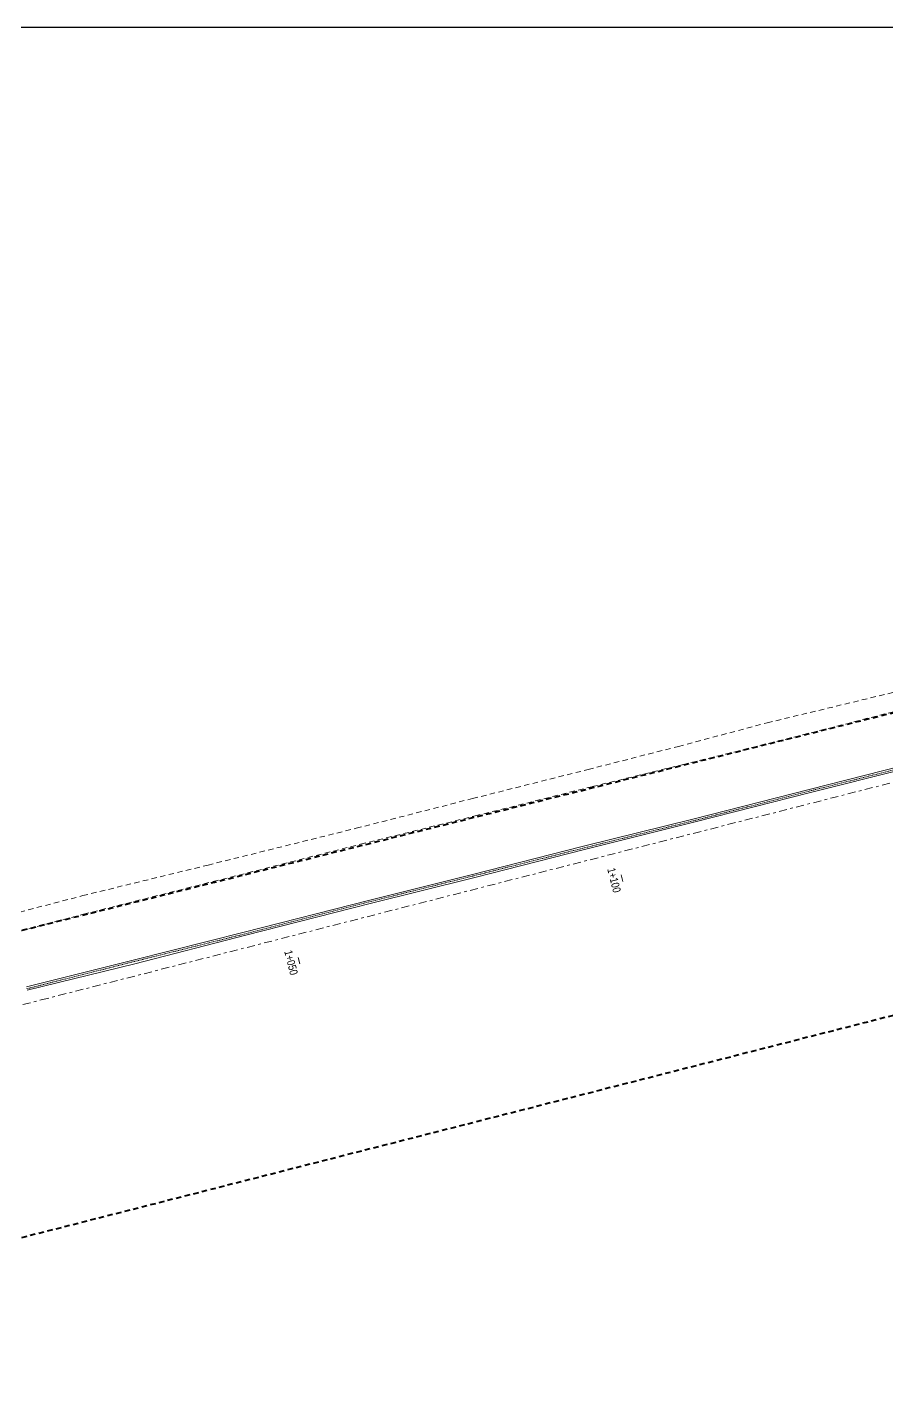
# Model space of a CAD drawing. Header units: metres. Extents: x -703672 to 3951284, y -4124475 to 4104628.
# Drawn here: x 327907.5 to 328036.4, y 4104423 to 4104627.9 of the extents above; entities that cross this region are included whole.
import ezdxf

# ---------------------------------------------------------------- set-up
doc = ezdxf.new("R2010")
doc.units = ezdxf.units.M
doc.header["$MEASUREMENT"] = 0
for name, pattern in [('DGN Style 2', [1.328383, 0.79703, -0.531353]), ('DGN Style 4', [0.014126, 0.007063, -0.003532, 0, -0.003532]), ('DGN Style 7', [2.656765, 1.195544, -0.531353, 0.398515, -0.531353])]:
    doc.linetypes.add(name, pattern=pattern)
for name, color, linetype, lineweight in [('C-ALGN-STAT1', 8, 'Continuous', 0), ('C-ANNO-TEXT', 7, 'Continuous', 25), ('C-PROP-BASE', 2, 'CONLMT', 0), ('C-PROP-CONS(Alpha)', 7, 'DGN Style 2', 40), ('V-ROAD-ASPH', 9, 'Continuous', 0), ('V-SITE-STRC', 253, 'Continuous', 0), ('V-TOPO-BKLN', 7, 'DGN Style 4', 0)]:
    doc.layers.add(name, color=color, linetype=linetype, lineweight=lineweight)
doc.styles.add('Style-ENGINEERING', font='ENGINEERING.shx')
doc.linetypes.add('CONLMT', pattern='A,0.10417,-0.009026,[2,dgnlstyle-tsaec.shx,S=4.1336e-05,R=0,X=0,Y=0],-0.009026', length=0.122222)

msp = doc.modelspace()

# ---------------------------------------------------------------- linework, layer by layer
at = {"layer": 'C-ALGN-STAT1', "transparency": 33554661, "flags": 128}
for points in [[(327996.56364, 4104500.76793), (327996.8107, 4104499.79893)], [(327948.11363, 4104488.41492), (327948.36069, 4104487.44592)]]:
    msp.add_lwpolyline(points, dxfattribs=at)
at = {"layer": 'C-ANNO-TEXT', "color": 0, "lineweight": -2, "ltscale": 0.6}
msp.add_lwpolyline([(328463.34504, 4103313.93421), (328463.34504, 4102748.3794), (326761.1304, 4102748.3794), (326761.1304, 4104627.86256), (328463.34504, 4104627.86256), (328463.34504, 4103413.09209)], dxfattribs=at)
at = {"layer": 'C-PROP-BASE', "color": 251, "linetype": 'DGN Style 7'}
msp.add_lwpolyline([(327667.22577, 4104420.45376), (327720.47376, 4104433.98695), (327795.25034, 4104453.09069), (327821.69412, 4104459.77536), (327875.92516, 4104473.47239), (327909.57789, 4104482.02483), (328054.70759, 4104519.08522), (328070.37069, 4104523.18122), (328082.92084, 4104526.39248), (328093.93089, 4104529.2433), (328115.03348, 4104534.58448), (328117.91706, 4104534.55171), (328119.55546, 4104534.45341), (328122.63565, 4104532.45456), (328125.32263, 4104527.57213), (328130.10676, 4104501.81648), (328134.03892, 4104498.24477), (328146.52353, 4104498.90013), (328156.28816, 4104498.47381), (328151.89716, 4104547.88781), (328151.79916, 4104554.24481), (328168.44516, 4104558.14381), (328180.43816, 4104559.58581)], dxfattribs=at)
at = {"layer": 'C-PROP-CONS(Alpha)', "color": 9, "transparency": 33554661, "flags": 128}
msp.add_lwpolyline([(328051.3527, 4102748.3794), (328033.31556, 4102763.75986), (328008.63588, 4102785.19479), (328001.05871, 4102791.75499), (327978.76352, 4102811.49267), (327966.14393, 4102822.81362), (327961.87995, 4102829.3476), (327957.05764, 4102838.76079), (327950.91422, 4102852.44749), (327944.91088, 4102882.46314), (327922.95032, 4102979.6172), (327922.19606, 4102984.0747), (327896.89525, 4103096.805), (327873.60268, 4103197.99608), (327970.27789, 4103222.03459), (327945.28538, 4103305.34308), (327930.28199, 4103330.565), (327883.5789, 4103409.04538), (327883.5789, 4103409.04538), (327870.96134, 4103413.47553), (327831.82933, 4103476.30631), (327799.67345, 4103521.61369), (327806.65927, 4103526.95559), (327784.92164, 4103571.61782), (327626.27389, 4103555.28945), (327612.57954, 4103537.31655), (327610.91227, 4103605.48286), (327464.38998, 4103600.40833), (327376.92876, 4103410.13782), (327521.47001, 4103346.72723), (327528.82817, 4103347.64721), (327568.32873, 4103211.27215), (327234.5935, 4103358.39736), (327245.94291, 4103450.1628), (327247.40576, 4103462.28214), (327240.14668, 4103465.30415), (327209.48467, 4103470.9128), (327163.57752, 4103479.173), (327097.17733, 4103490.79146), (327094.80376, 4103490.33633), (327087.56696, 4103491.46592), (327077.44954, 4103494.95888), (327074.03029, 4103496.13935), (327072.34455, 4103496.70369), (327040.42658, 4103507.29082), (327024.62548, 4103509.74664), (327005.05546, 4103511.62135), (326997.36636, 4103513.40122), (326987.18586, 4103509.17685), (326924.94019, 4103516.67967), (326868.18984, 4103514.4521, -0.487479827), (326842.7292, 4103544.50484), (326855.81283, 4103607.65349), (326872.35493, 4103674.82912), (326885.78497, 4103716.96384), (326897.18209, 4103756.39238), (326911.80797, 4103792.56287), (326942.77846, 4103859.49528), (326985.03095, 4103937.1701), (327038.37598, 4104017.3399), (327049.96996, 4104031.93014), (327093.27729, 4104085.21632), (327121.05615, 4104115.05712), (327147.49273, 4104141.10906), (327201.0579, 4104189.95016), (327247.82362, 4104227.24154), (327274.2756, 4104246.45842), (327310.90528, 4104272.18905), (327338.75075, 4104290.68244), (327394.38228, 4104323.71815), (327454.77974, 4104356.19358), (327554.82171, 4104397.58833), (327560.15739, 4104391.6968), (327629.89596, 4104414.0152), (327759.0313, 4104448.39846), (327757.27393, 4104455.16577), (328107.05403, 4104542.5101), (328119.33806, 4104542.5101), (328124.64834, 4104536.17317), (328129.42546, 4104518.54925), (328131.92199, 4104503.02964), (328135.0783, 4104500.21322), (328154.08532, 4104500.66779), (328149.89853, 4104547.78374), (328149.77457, 4104555.82471), (328168.09666, 4104560.11631), (328180.19716, 4104561.57123), (328186.87648, 4104562.38966), (328203.89371, 4104564.51726), (328194.56496, 4104557.62358), (328191.44373, 4104556.20244), (328187.36038, 4104545.71926), (328182.82531, 4104532.76347), (328181.33939, 4104525.83946), (328180.43857, 4104514.50898), (328180.34169, 4104501.51969), (328182.99525, 4104464.36991), (328121.04507, 4104464.11517), (328089.31175, 4104492.9396), (327768.69294, 4104411.19338), (327762.39427, 4104435.44831), (327630.61537, 4104402.08127), (327568.96124, 4104381.97578), (327586.78092, 4104362.29968), (327579.79504, 4104360.19002), (327526.99498, 4104339.56064), (327472.1786, 4104315.44936), (327377.06161, 4104262.3942), (327337.81504, 4104235.45313), (327331.84777, 4104234.20348), (327216.38207, 4104145.33798), (327178.59297, 4104112.04266), (327136.63714, 4104068.61994), (327133.16172, 4104062.07393), (327081.99277, 4104002.3049), (327197.91251, 4103949.97329), (327165.54847, 4103878.06014), (327236.18395, 4103839.51795), (327385.37396, 4103849.82986), (327376.94969, 4103947.71175), (327522.70873, 4103959.65921), (327570.12093, 4103966.10401), (327619.943, 4103970.18778), (327675.58027, 4103972.18966), (327840.24624, 4103985.68687), (327861.32621, 4103740.75776), (327930.64207, 4103742.35485), (327992.44273, 4103748.22786), (328033.50295, 4103744.72485), (328070.88489, 4103745.58616), (328069.983, 4103756.76948), (328241.83308, 4103770.44222), (328288.46429, 4103241.59854), (328052.97432, 4103223.49588), (328046.34096, 4103208.98868), (328077.96337, 4102853.33535), (328045.91402, 4102815.22495), (328124.41153, 4102748.3794)], format="xyb", dxfattribs=at)
at = {"layer": 'V-ROAD-ASPH', "linetype": 'DGN Style 2'}
for p, q in [((328018.49116, 4104523.58302, 11.6307), (328040.09984, 4104528.79823, 11.7371)), ((328039.98591, 4104525.89808, 11.65874), (328018.78978, 4104520.48921, 11.58287))]:
    msp.add_line(p, q, dxfattribs=at)
for points in [[(327691.30977, 4104440.75262, 11.62557), (327706.26267, 4104444.60241, 11.6212), (327720.10916, 4104448.09937, 11.66874), (327733.3173, 4104451.26793, 11.86331), (327747.07086, 4104454.93245, 11.82077), (327763.56702, 4104458.85872, 11.95749), (327780.18748, 4104463.13799, 11.99094), (327794.83676, 4104466.79966, 12.03511), (327806.54988, 4104470.01312, 11.97949), (327823.6561, 4104474.08793, 12.03297), (327844.13942, 4104479.58876, 12.04019), (327856.75263, 4104482.80921, 12.00826), (327870.90742, 4104486.3905, 11.88349), (327884.01238, 4104489.67071, 11.90832), (327897.36103, 4104492.85408, 11.9201), (327915.81146, 4104497.66754, 11.94231), (327934.61237, 4104502.2568, 11.85831), (327956.83295, 4104507.76733, 11.71301), (327974.29574, 4104512.22976, 11.7342), (327991.63844, 4104516.58588, 11.75236), (328005.17528, 4104520.04727, 11.66472), (328018.49116, 4104523.58302, 11.6307)], [(327691.68205, 4104438.12317, 11.67057), (327706.96406, 4104441.85363, 11.62433), (327719.88899, 4104445.21495, 11.68772), (327733.94746, 4104448.75551, 11.86004), (327747.27629, 4104452.08991, 11.86694), (327761.47401, 4104455.55985, 11.9506), (327778.6001, 4104460.0802, 11.9864), (327795.72042, 4104464.38311, 12.10823), (327806.51167, 4104467.16464, 11.98023), (327822.60777, 4104471.2541, 12.05696), (327844.65899, 4104476.83233, 12.01091), (327857.14693, 4104480.05318, 11.96518), (327870.42172, 4104483.43077, 11.91043), (327883.88579, 4104486.81173, 11.90372), (327898.71944, 4104490.33151, 11.91344), (327915.94619, 4104494.87487, 11.92166), (327935.3958, 4104499.77971, 11.8864), (327957.48256, 4104505.3799, 11.78009), (327974.6716, 4104509.61776, 11.75454), (327992.23599, 4104514.01735, 11.74105), (328005.74444, 4104517.29405, 11.69354), (328018.78978, 4104520.48921, 11.58287)]]:
    msp.add_polyline3d(points, dxfattribs=at)
at = {"layer": 'V-SITE-STRC'}
for points in [[(328092.61424, 4104530.70767, 8.13497), (328076.24442, 4104526.57105, 8.13231), (328065.70639, 4104523.97775, 8.08508), (328054.41686, 4104521.08819, 8.08834), (328038.54666, 4104517.06984, 8.09103), (328024.98897, 4104513.62666, 8.12829), (328007.30683, 4104509.15732, 8.1056), (327990.90464, 4104505.07529, 8.09549), (327974.26396, 4104500.83123, 8.09794), (327958.87961, 4104496.97412, 8.09765), (327940.04685, 4104492.20098, 8.07906), (327923.37631, 4104488.02023, 8.04385), (327907.36696, 4104483.97502, 8.12603)], [(328092.83761, 4104530.21956, 8.10601), (328076.49592, 4104526.11959, 8.1368), (328065.90068, 4104523.40043, 8.07142), (328054.80558, 4104520.61291, 8.09374), (328038.70867, 4104516.60012, 8.09292), (328024.96222, 4104513.11631, 8.1004), (328007.65519, 4104508.72212, 8.08256), (327991.0837, 4104504.5747, 8.07827), (327974.43616, 4104500.33645, 8.10858), (327958.93864, 4104496.48749, 8.09457), (327940.30166, 4104491.75009, 8.07178), (327923.6244, 4104487.43818, 8.04574), (327907.50283, 4104483.52096, 8.12562)]]:
    msp.add_polyline3d(points, dxfattribs=at)
at = {"layer": 'V-TOPO-BKLN'}
msp.add_polyline3d([(328092.68292, 4104530.46119, 7.63426), (328076.37433, 4104526.25157, 7.64493), (328065.76916, 4104523.64077, 7.57834), (328054.49585, 4104520.82918, 7.58818), (328038.59124, 4104516.80682, 7.58641), (328025.08944, 4104513.41547, 7.61438), (328007.48611, 4104508.91055, 7.58667), (327991.0341, 4104504.82994, 7.5732), (327974.33246, 4104500.61311, 7.59942), (327958.92201, 4104496.7702, 7.59962), (327940.13555, 4104491.9366, 7.60132), (327923.5605, 4104487.79683, 7.54934), (327907.42204, 4104483.71144, 7.6329), (327907.4108, 4104483.71826, 7.62505)], dxfattribs=at)

# ---------------------------------------------------------------- texts
at = {"layer": 'C-ALGN-STAT1', "linetype": 'Continuous', "char_height": 1.2, "attachment_point": 2, "rotation": 284.3036096, "line_spacing_factor": 1.2, "style": 'Style-ENGINEERING'}
for s, insert in [('\\H1x;\\W0.833333;1+100', (327996.10577, 4104500.13519)), ('\\H1x;\\W0.833333;1+050', (327947.65576, 4104487.78219))]:
    msp.add_mtext(s, dxfattribs=dict(at, insert=insert))

doc.saveas('drawing.dxf')
